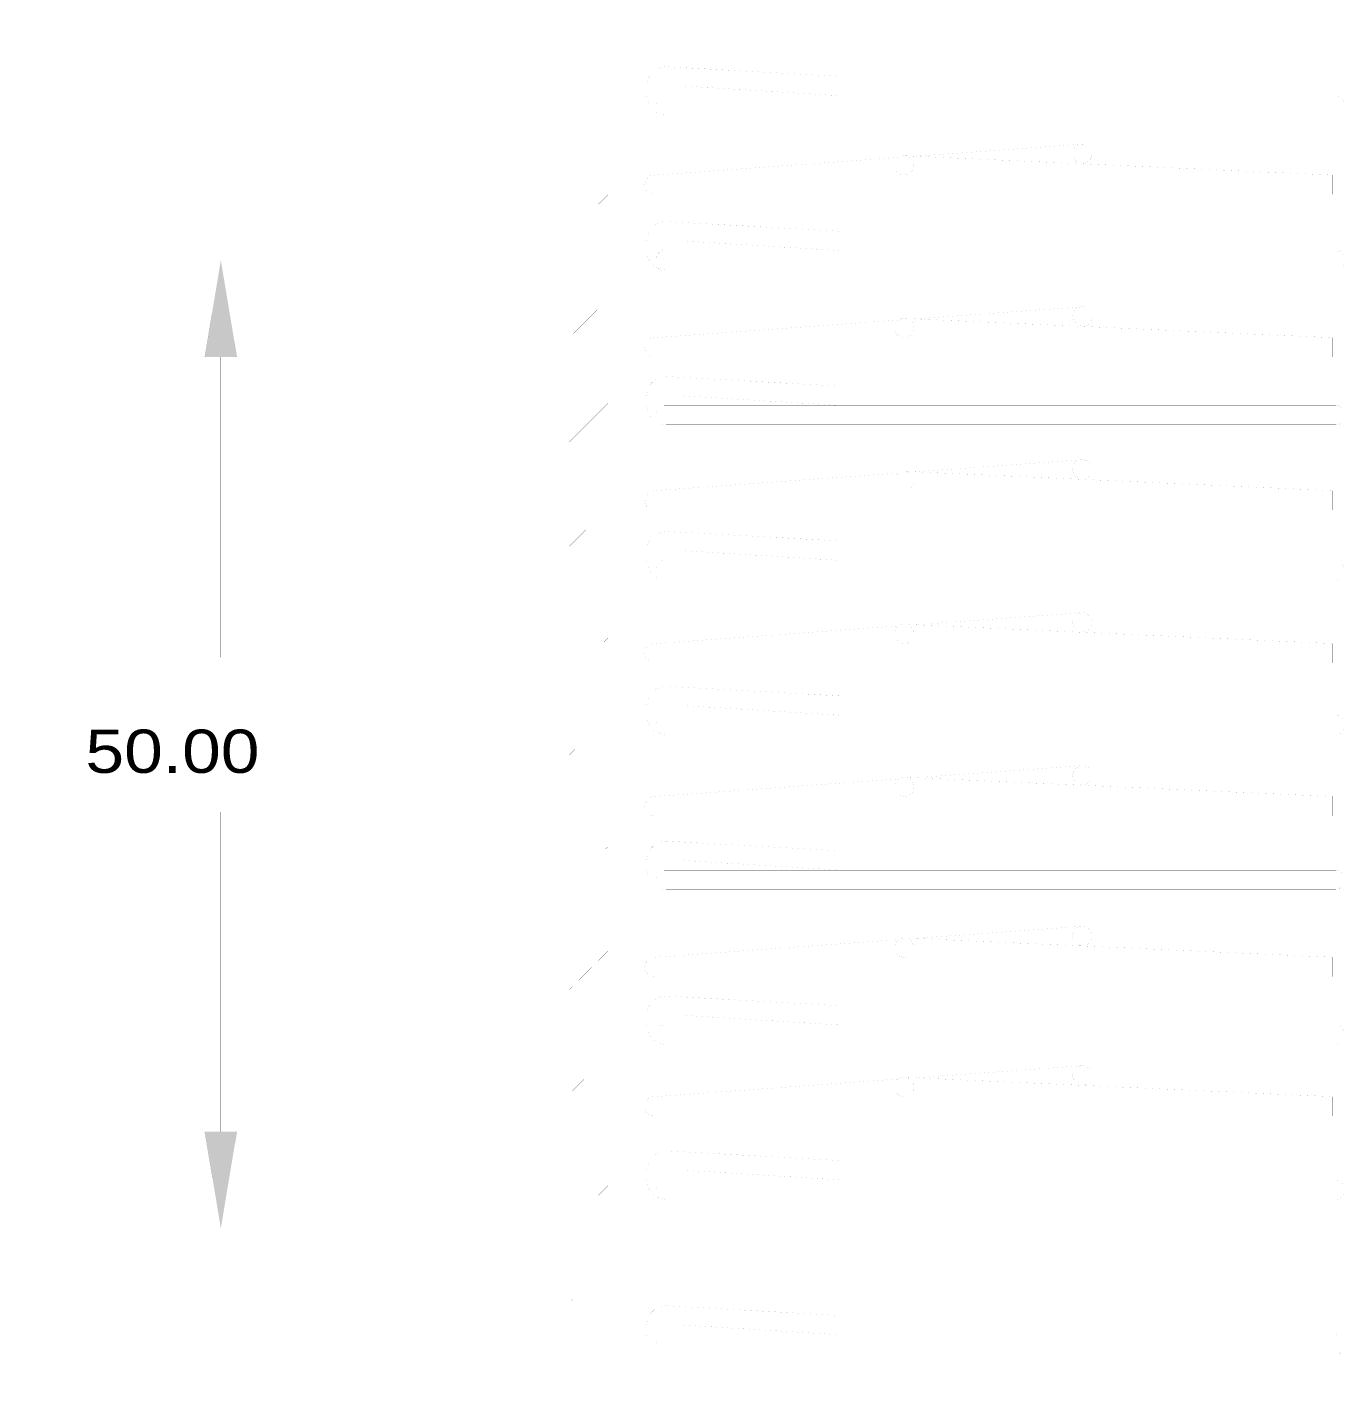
# Model space of a CAD drawing. Header units: millimetres. Extents: x -2171 to 1563, y -1758 to -1505.
# Drawn here: x 1404.681 to 1407.124, y -1609.665 to -1607.14 of the extents above; entities that cross this region are included whole.
import ezdxf

# ---------------------------------------------------------------- set-up
doc = ezdxf.new("R2010")
doc.units = ezdxf.units.MM
doc.linetypes.add('DOT', pattern=[0.025, 0, -0.025])
doc.layers.add('Tablet', color=150, linetype='Continuous', true_color=0x0180ff)
doc.styles.add('S2Arl465_b_1151_161', font='arial.ttf', dxfattribs={"width": 1.15091, "height": 0.046548})

msp = doc.modelspace()

# ---------------------------------------------------------------- hatches: boundary and pattern name
at = {"layer": 'Tablet'}
for points in [[(1405.0399, -1607.5722), (1405.0698, -1607.7519), (1405.0099, -1607.7519)], [(1405.0399, -1609.3691), (1405.0698, -1609.1894), (1405.0099, -1609.1894)]]:
    msp.add_hatch(color=96, dxfattribs=at).paths.add_polyline_path(points)

# ---------------------------------------------------------------- linework, layer by layer
at = {"layer": 'Tablet', "color": 96, "true_color": 0x018001, "const_width": 0.0000431}
for points in [[(1405.9563, -1601.7503), (1405.9563, -1616.4847), (1405.8844, -1616.4847), (1405.8844, -1601.7503)], [(1407.0704, -1601.7503), (1407.0704, -1616.4847), (1406.9985, -1616.4847), (1406.9985, -1601.7503)], [(1406.5043, -1602.8284), (1406.5043, -1616.4847), (1406.4504, -1616.4847), (1406.4504, -1602.8284)], [(1407.1027, -1607.4141), (1405.8449, -1607.4141), (1405.8414, -1607.4144), (1405.838, -1607.4154), (1405.8349, -1607.4171), (1405.8322, -1607.4193), (1405.83, -1607.422), (1405.8283, -1607.4251), (1405.8273, -1607.4285), (1405.8269, -1607.432), (1405.8273, -1607.4355), (1405.8283, -1607.4389), (1405.83, -1607.442), (1405.8322, -1607.4447), (1405.8349, -1607.447), (1405.838, -1607.4486), (1405.8414, -1607.4496), (1405.8449, -1607.45), (1407.1027, -1607.45)], [(1405.0399, -1607.5722), (1405.0698, -1607.7519), (1405.0099, -1607.7519)], [(1407.1027, -1607.7159), (1405.8449, -1607.7159), (1405.8414, -1607.7163), (1405.838, -1607.7173), (1405.8349, -1607.719), (1405.8322, -1607.7212), (1405.83, -1607.7239), (1405.8283, -1607.727), (1405.8273, -1607.7304), (1405.8269, -1607.7339), (1405.8273, -1607.7374), (1405.8283, -1607.7408), (1405.83, -1607.7439), (1405.8322, -1607.7466), (1405.8349, -1607.7488), (1405.838, -1607.7505), (1405.8414, -1607.7515), (1405.8449, -1607.7519), (1407.1027, -1607.7519)], [(1407.1027, -1607.9998), (1405.8449, -1607.9998), (1405.8414, -1608.0002), (1405.838, -1608.0012), (1405.8349, -1608.0029), (1405.8322, -1608.0051), (1405.83, -1608.0078), (1405.8283, -1608.0109), (1405.8273, -1608.0143), (1405.8269, -1608.0178), (1405.8273, -1608.0213), (1405.8283, -1608.0247), (1405.83, -1608.0278), (1405.8322, -1608.0305), (1405.8349, -1608.0327), (1405.838, -1608.0344), (1405.8414, -1608.0354), (1405.8449, -1608.0358), (1407.1027, -1608.0358)], [(1407.1027, -1608.2837), (1405.8449, -1608.2837), (1405.8414, -1608.2841), (1405.838, -1608.2851), (1405.8349, -1608.2868), (1405.8322, -1608.289), (1405.83, -1608.2917), (1405.8283, -1608.2948), (1405.8273, -1608.2982), (1405.8269, -1608.3017), (1405.8273, -1608.3052), (1405.8283, -1608.3086), (1405.83, -1608.3117), (1405.8322, -1608.3144), (1405.8349, -1608.3166), (1405.838, -1608.3183), (1405.8414, -1608.3193), (1405.8449, -1608.3197), (1407.1027, -1608.3197)], [(1407.1027, -1608.5676), (1405.8449, -1608.5676), (1405.8414, -1608.568), (1405.838, -1608.569), (1405.8349, -1608.5707), (1405.8322, -1608.5729), (1405.83, -1608.5756), (1405.8283, -1608.5787), (1405.8273, -1608.5821), (1405.8269, -1608.5856), (1405.8273, -1608.5891), (1405.8283, -1608.5925), (1405.83, -1608.5956), (1405.8322, -1608.5983), (1405.8349, -1608.6006), (1405.838, -1608.6022), (1405.8414, -1608.6032), (1405.8449, -1608.6036), (1407.1027, -1608.6036)], [(1407.1027, -1608.8659), (1405.8449, -1608.8659), (1405.8414, -1608.8663), (1405.838, -1608.8673), (1405.8349, -1608.869), (1405.8322, -1608.8712), (1405.83, -1608.8739), (1405.8283, -1608.877), (1405.8273, -1608.8804), (1405.8269, -1608.8839), (1405.8273, -1608.8874), (1405.8283, -1608.8908), (1405.83, -1608.8939), (1405.8322, -1608.8966), (1405.8349, -1608.8988), (1405.838, -1608.9005), (1405.8414, -1608.9015), (1405.8449, -1608.9019), (1407.1027, -1608.9019)], [(1407.1027, -1609.1247), (1405.8449, -1609.1247), (1405.8414, -1609.125), (1405.838, -1609.126), (1405.8349, -1609.1277), (1405.8322, -1609.1299), (1405.83, -1609.1327), (1405.8283, -1609.1358), (1405.8273, -1609.1391), (1405.8269, -1609.1426), (1405.8273, -1609.1462), (1405.8283, -1609.1495), (1405.83, -1609.1526), (1405.8322, -1609.1554), (1405.8349, -1609.1576), (1405.838, -1609.1592), (1405.8414, -1609.1603), (1405.8449, -1609.1606), (1407.1027, -1609.1606)], [(1405.0399, -1609.3691), (1405.0698, -1609.1894), (1405.0099, -1609.1894)]]:
    msp.add_lwpolyline(points, close=True, dxfattribs=at)
at = {"layer": 'Tablet', "color": 150, "true_color": 0x0180ff, "const_width": 0.0000431}
msp.add_lwpolyline([(1405.7586, -1616.4847), (1405.7586, -1606.3144), (1404.6805, -1606.3144), (1404.6805, -1606.3862), (1405.6868, -1606.3862), (1405.6868, -1616.4847)], close=True, dxfattribs=at)
at = {"layer": 'Tablet', "color": 96, "true_color": 0x018001, "const_width": 0.0000431}
for points in [[(1405.7284, -1607.1417), (1405.7042, -1607.1659)], [(1405.7586, -1607.1598), (1405.6868, -1607.2317)], [(1405.6921, -1607.178), (1405.6868, -1607.1833)], [(1405.7586, -1607.2082), (1405.7526, -1607.2143)], [(1405.7405, -1607.2264), (1405.7163, -1607.2506)], [(1405.8485, -1607.2847), (1405.8485, -1607.2811), (1405.8487, -1607.2786), (1405.8494, -1607.2762), (1405.8504, -1607.2739), (1405.8519, -1607.2718), (1405.8536, -1607.2701), (1405.8557, -1607.2686), (1405.8579, -1607.2676), (1405.8604, -1607.2669), (1405.8629, -1607.2667), (1407.1099, -1607.2667), (1407.1124, -1607.2669), (1407.1148, -1607.2676), (1407.1171, -1607.2686), (1407.1191, -1607.2701), (1407.1209, -1607.2718), (1407.1223, -1607.2739), (1407.1234, -1607.2762), (1407.1241, -1607.2786), (1407.1243, -1607.2811), (1407.1243, -1607.2883), (1407.1241, -1607.2908), (1407.1234, -1607.2932), (1407.1223, -1607.2955), (1407.1209, -1607.2975), (1407.1191, -1607.2993), (1407.1171, -1607.3007), (1407.1148, -1607.3018), (1407.1124, -1607.3024), (1407.1099, -1607.3026), (1405.8665, -1607.3026), (1405.8602, -1607.3021), (1405.8542, -1607.3005), (1405.8485, -1607.2978), (1405.8434, -1607.2942), (1405.8389, -1607.2898), (1405.8353, -1607.2847), (1405.8327, -1607.279), (1405.8311, -1607.273), (1405.8305, -1607.2667), (1405.8305, -1607.2487), (1405.8311, -1607.2425), (1405.8327, -1607.2365), (1405.8353, -1607.2308), (1405.8389, -1607.2256), (1405.8434, -1607.2212), (1405.8485, -1607.2176), (1405.8542, -1607.215), (1405.8602, -1607.2133), (1405.8665, -1607.2128), (1406.1899, -1607.2308), (1406.1899, -1607.2667), (1405.8988, -1607.2487)], [(1405.7586, -1607.2567), (1405.6868, -1607.3285)], [(1405.7042, -1607.2627), (1405.6868, -1607.2801)], [(1405.7526, -1607.3111), (1405.7284, -1607.3353)], [(1405.7586, -1607.3535), (1405.6868, -1607.4253)], [(1405.7163, -1607.3474), (1405.6921, -1607.3716)], [(1406.6391, -1607.3566), (1406.3287, -1607.379)], [(1406.6571, -1607.3745), (1406.6567, -1607.378), (1406.6557, -1607.3814), (1406.6541, -1607.3845), (1406.6518, -1607.3872), (1406.6491, -1607.3895), (1406.646, -1607.3911), (1406.6426, -1607.3921), (1406.6391, -1607.3925), (1406.6356, -1607.3921), (1406.6322, -1607.3911), (1406.6291, -1607.3895), (1406.6264, -1607.3872), (1406.6242, -1607.3845), (1406.6225, -1607.3814), (1406.6215, -1607.378), (1406.6211, -1607.3745), (1406.6215, -1607.371), (1406.6225, -1607.3676), (1406.6242, -1607.3645), (1406.6264, -1607.3618), (1406.6291, -1607.3596), (1406.6322, -1607.3579), (1406.6356, -1607.3569), (1406.6391, -1607.3566), (1406.6426, -1607.3569), (1406.646, -1607.3579), (1406.6491, -1607.3596), (1406.6518, -1607.3618), (1406.6541, -1607.3645), (1406.6557, -1607.3676), (1406.6567, -1607.371), (1406.6571, -1607.3745)], [(1406.2984, -1607.3812), (1405.8449, -1607.4141)], [(1406.3265, -1607.3961), (1406.3261, -1607.3996), (1406.3251, -1607.403), (1406.3234, -1607.4061), (1406.3212, -1607.4088), (1406.3185, -1607.411), (1406.3154, -1607.4127), (1406.312, -1607.4137), (1406.3085, -1607.4141), (1406.305, -1607.4137), (1406.3016, -1607.4127), (1406.2985, -1607.411), (1406.2958, -1607.4088), (1406.2935, -1607.4061), (1406.2919, -1607.403), (1406.2909, -1607.3996), (1406.2905, -1607.3961), (1406.2909, -1607.3926), (1406.2919, -1607.3892), (1406.2935, -1607.3861), (1406.2958, -1607.3834), (1406.2985, -1607.3811), (1406.3016, -1607.3795), (1406.305, -1607.3785), (1406.3085, -1607.3781), (1406.312, -1607.3785), (1406.3154, -1607.3795), (1406.3185, -1607.3811), (1406.3212, -1607.3834), (1406.3234, -1607.3861), (1406.3251, -1607.3892), (1406.3261, -1607.3926), (1406.3265, -1607.3961)], [(1406.3085, -1607.3781), (1407.1063, -1607.4141)], [(1405.7586, -1607.4019), (1405.7405, -1607.4201)], [(1405.7284, -1607.4322), (1405.7042, -1607.4564)], [(1405.7586, -1607.4503), (1405.6868, -1607.5222)], [(1405.6921, -1607.4685), (1405.6868, -1607.4738)], [(1405.7586, -1607.4987), (1405.7526, -1607.5048)], [(1405.8485, -1607.5722), (1405.8485, -1607.5686), (1405.8487, -1607.5661), (1405.8494, -1607.5637), (1405.8504, -1607.5614), (1405.8519, -1607.5593), (1405.8536, -1607.5576), (1405.8557, -1607.5561), (1405.8579, -1607.5551), (1405.8604, -1607.5544), (1405.8629, -1607.5542), (1407.1099, -1607.5542), (1407.1124, -1607.5544), (1407.1148, -1607.5551), (1407.1171, -1607.5561), (1407.1191, -1607.5576), (1407.1209, -1607.5593), (1407.1223, -1607.5614), (1407.1234, -1607.5637), (1407.1241, -1607.5661), (1407.1243, -1607.5686), (1407.1243, -1607.5758), (1407.1241, -1607.5783), (1407.1234, -1607.5807), (1407.1223, -1607.583), (1407.1209, -1607.585), (1407.1191, -1607.5868), (1407.1171, -1607.5882), (1407.1148, -1607.5893), (1407.1124, -1607.5899), (1407.1099, -1607.5901), (1405.8665, -1607.5901), (1405.8602, -1607.5896), (1405.8542, -1607.588), (1405.8485, -1607.5853), (1405.8434, -1607.5817), (1405.8389, -1607.5773), (1405.8353, -1607.5722), (1405.8327, -1607.5665), (1405.8311, -1607.5605), (1405.8305, -1607.5542), (1405.8305, -1607.5362), (1405.8311, -1607.53), (1405.8327, -1607.5239), (1405.8353, -1607.5183), (1405.8389, -1607.5131), (1405.8434, -1607.5087), (1405.8485, -1607.5051), (1405.8542, -1607.5025), (1405.8602, -1607.5008), (1405.8665, -1607.5003), (1406.1899, -1607.5183), (1406.1899, -1607.5542), (1405.8988, -1607.5362)], [(1405.7405, -1607.5169), (1405.7163, -1607.5411)], [(1405.7586, -1607.5471), (1405.6868, -1607.619)], [(1405.7042, -1607.5532), (1405.6868, -1607.5706)], [(1404.6805, -1607.5722), (1405.6868, -1607.5722)], [(1405.7526, -1607.6016), (1405.7284, -1607.6258)], [(1405.7163, -1607.6379), (1405.6921, -1607.6621)], [(1405.7586, -1607.6439), (1405.6868, -1607.7158)], [(1406.6391, -1607.6584), (1406.3287, -1607.6809)], [(1406.6571, -1607.6764), (1406.6567, -1607.6799), (1406.6557, -1607.6833), (1406.6541, -1607.6864), (1406.6518, -1607.6891), (1406.6491, -1607.6913), (1406.646, -1607.693), (1406.6426, -1607.694), (1406.6391, -1607.6944), (1406.6356, -1607.694), (1406.6322, -1607.693), (1406.6291, -1607.6913), (1406.6264, -1607.6891), (1406.6242, -1607.6864), (1406.6225, -1607.6833), (1406.6215, -1607.6799), (1406.6211, -1607.6764), (1406.6215, -1607.6729), (1406.6225, -1607.6695), (1406.6242, -1607.6664), (1406.6264, -1607.6637), (1406.6291, -1607.6615), (1406.6322, -1607.6598), (1406.6356, -1607.6588), (1406.6391, -1607.6584), (1406.6426, -1607.6588), (1406.646, -1607.6598), (1406.6491, -1607.6615), (1406.6518, -1607.6637), (1406.6541, -1607.6664), (1406.6557, -1607.6695), (1406.6567, -1607.6729), (1406.6571, -1607.6764)], [(1406.2984, -1607.6831), (1405.8449, -1607.7159)], [(1406.3265, -1607.698), (1406.3261, -1607.7015), (1406.3251, -1607.7048), (1406.3234, -1607.7079), (1406.3212, -1607.7107), (1406.3185, -1607.7129), (1406.3154, -1607.7146), (1406.312, -1607.7156), (1406.3085, -1607.7159), (1406.305, -1607.7156), (1406.3016, -1607.7146), (1406.2985, -1607.7129), (1406.2958, -1607.7107), (1406.2935, -1607.7079), (1406.2919, -1607.7048), (1406.2909, -1607.7015), (1406.2905, -1607.698), (1406.2909, -1607.6945), (1406.2919, -1607.6911), (1406.2935, -1607.688), (1406.2958, -1607.6853), (1406.2985, -1607.683), (1406.3016, -1607.6814), (1406.305, -1607.6803), (1406.3085, -1607.68), (1406.312, -1607.6803), (1406.3154, -1607.6814), (1406.3185, -1607.683), (1406.3212, -1607.6853), (1406.3234, -1607.688), (1406.3251, -1607.6911), (1406.3261, -1607.6945), (1406.3265, -1607.698)], [(1406.3085, -1607.68), (1407.1063, -1607.7159)], [(1405.7586, -1607.6923), (1405.7405, -1607.7105)], [(1405.7284, -1607.7226), (1405.7042, -1607.7468)], [(1405.0399, -1608.3089), (1405.0399, -1607.7519)], [(1405.7586, -1607.7407), (1405.6868, -1607.8126)], [(1405.6921, -1607.7589), (1405.6868, -1607.7642)], [(1405.7586, -1607.7892), (1405.7526, -1607.7952)], [(1405.8485, -1607.8597), (1405.8485, -1607.8561), (1405.8487, -1607.8536), (1405.8494, -1607.8512), (1405.8504, -1607.8489), (1405.8519, -1607.8468), (1405.8536, -1607.8451), (1405.8557, -1607.8436), (1405.8579, -1607.8426), (1405.8604, -1607.8419), (1405.8629, -1607.8417), (1407.1099, -1607.8417), (1407.1124, -1607.8419), (1407.1148, -1607.8426), (1407.1171, -1607.8436), (1407.1191, -1607.8451), (1407.1209, -1607.8468), (1407.1223, -1607.8489), (1407.1234, -1607.8512), (1407.1241, -1607.8536), (1407.1243, -1607.8561), (1407.1243, -1607.8633), (1407.1241, -1607.8658), (1407.1234, -1607.8682), (1407.1223, -1607.8705), (1407.1209, -1607.8725), (1407.1191, -1607.8743), (1407.1171, -1607.8757), (1407.1148, -1607.8768), (1407.1124, -1607.8774), (1407.1099, -1607.8776), (1405.8665, -1607.8776), (1405.8602, -1607.8771), (1405.8542, -1607.8755), (1405.8485, -1607.8728), (1405.8434, -1607.8692), (1405.8389, -1607.8648), (1405.8353, -1607.8597), (1405.8327, -1607.854), (1405.8311, -1607.848), (1405.8305, -1607.8417), (1405.8305, -1607.8237), (1405.8311, -1607.8175), (1405.8327, -1607.8114), (1405.8353, -1607.8058), (1405.8389, -1607.8006), (1405.8434, -1607.7962), (1405.8485, -1607.7926), (1405.8542, -1607.79), (1405.8602, -1607.7883), (1405.8665, -1607.7878), (1406.1899, -1607.8058), (1406.1899, -1607.8417), (1405.8988, -1607.8237)], [(1405.7405, -1607.8073), (1405.7163, -1607.8315)], [(1405.7586, -1607.8376), (1405.6868, -1607.9094)], [(1405.7042, -1607.8436), (1405.6868, -1607.861)], [(1405.7526, -1607.892), (1405.7284, -1607.9163)], [(1405.7586, -1607.9344), (1405.6868, -1608.0063)], [(1405.7163, -1607.9284), (1405.6921, -1607.9526)], [(1406.6391, -1607.9423), (1406.3287, -1607.9648)], [(1406.6571, -1607.9603), (1406.6567, -1607.9638), (1406.6557, -1607.9672), (1406.6541, -1607.9703), (1406.6518, -1607.973), (1406.6491, -1607.9752), (1406.646, -1607.9769), (1406.6426, -1607.9779), (1406.6391, -1607.9783), (1406.6356, -1607.9779), (1406.6322, -1607.9769), (1406.6291, -1607.9752), (1406.6264, -1607.973), (1406.6242, -1607.9703), (1406.6225, -1607.9672), (1406.6215, -1607.9638), (1406.6211, -1607.9603), (1406.6215, -1607.9568), (1406.6225, -1607.9534), (1406.6242, -1607.9503), (1406.6264, -1607.9476), (1406.6291, -1607.9454), (1406.6322, -1607.9437), (1406.6356, -1607.9427), (1406.6391, -1607.9423), (1406.6426, -1607.9427), (1406.646, -1607.9437), (1406.6491, -1607.9454), (1406.6518, -1607.9476), (1406.6541, -1607.9503), (1406.6557, -1607.9534), (1406.6567, -1607.9568), (1406.6571, -1607.9603)], [(1406.2984, -1607.967), (1405.8449, -1607.9998)], [(1406.3265, -1607.9819), (1406.3261, -1607.9854), (1406.3251, -1607.9887), (1406.3234, -1607.9918), (1406.3212, -1607.9946), (1406.3185, -1607.9968), (1406.3154, -1607.9985), (1406.312, -1607.9995), (1406.3085, -1607.9998), (1406.305, -1607.9995), (1406.3016, -1607.9985), (1406.2985, -1607.9968), (1406.2958, -1607.9946), (1406.2935, -1607.9918), (1406.2919, -1607.9887), (1406.2909, -1607.9854), (1406.2905, -1607.9819), (1406.2909, -1607.9784), (1406.2919, -1607.975), (1406.2935, -1607.9719), (1406.2958, -1607.9692), (1406.2985, -1607.9669), (1406.3016, -1607.9653), (1406.305, -1607.9642), (1406.3085, -1607.9639), (1406.312, -1607.9642), (1406.3154, -1607.9653), (1406.3185, -1607.9669), (1406.3212, -1607.9692), (1406.3234, -1607.9719), (1406.3251, -1607.975), (1406.3261, -1607.9784), (1406.3265, -1607.9819)], [(1406.3085, -1607.9639), (1407.1063, -1607.9998)], [(1405.7586, -1607.9828), (1405.7405, -1608.001)], [(1405.7284, -1608.0131), (1405.7042, -1608.0373)], [(1405.7586, -1608.0312), (1405.6868, -1608.1031)], [(1405.6921, -1608.0494), (1405.6868, -1608.0547)], [(1405.7586, -1608.0796), (1405.7526, -1608.0857)], [(1405.8485, -1608.1472), (1405.8485, -1608.1436), (1405.8487, -1608.1411), (1405.8494, -1608.1387), (1405.8504, -1608.1364), (1405.8519, -1608.1343), (1405.8536, -1608.1326), (1405.8557, -1608.1311), (1405.8579, -1608.1301), (1405.8604, -1608.1294), (1405.8629, -1608.1292), (1407.1099, -1608.1292), (1407.1124, -1608.1294), (1407.1148, -1608.1301), (1407.1171, -1608.1311), (1407.1191, -1608.1326), (1407.1209, -1608.1343), (1407.1223, -1608.1364), (1407.1234, -1608.1387), (1407.1241, -1608.1411), (1407.1243, -1608.1436), (1407.1243, -1608.1508), (1407.1241, -1608.1533), (1407.1234, -1608.1557), (1407.1223, -1608.158), (1407.1209, -1608.16), (1407.1191, -1608.1618), (1407.1171, -1608.1632), (1407.1148, -1608.1643), (1407.1124, -1608.1649), (1407.1099, -1608.1651), (1405.8665, -1608.1651), (1405.8602, -1608.1646), (1405.8542, -1608.163), (1405.8485, -1608.1603), (1405.8434, -1608.1567), (1405.8389, -1608.1523), (1405.8353, -1608.1472), (1405.8327, -1608.1415), (1405.8311, -1608.1354), (1405.8305, -1608.1292), (1405.8305, -1608.1112), (1405.8311, -1608.105), (1405.8327, -1608.0989), (1405.8353, -1608.0933), (1405.8389, -1608.0881), (1405.8434, -1608.0837), (1405.8485, -1608.0801), (1405.8542, -1608.0775), (1405.8602, -1608.0758), (1405.8665, -1608.0753), (1406.1899, -1608.0933), (1406.1899, -1608.1292), (1405.8988, -1608.1112)], [(1405.7405, -1608.0978), (1405.7163, -1608.122)], [(1405.7586, -1608.128), (1405.6868, -1608.1999)], [(1405.7042, -1608.1341), (1405.6868, -1608.1515)], [(1405.7526, -1608.1825), (1405.7284, -1608.2067)], [(1405.7163, -1608.2188), (1405.6921, -1608.243)], [(1405.7586, -1608.2248), (1405.6868, -1608.2967)], [(1406.6391, -1608.2262), (1406.3287, -1608.2487)], [(1406.6571, -1608.2442), (1406.6567, -1608.2477), (1406.6557, -1608.2511), (1406.6541, -1608.2542), (1406.6518, -1608.2569), (1406.6491, -1608.2591), (1406.646, -1608.2608), (1406.6426, -1608.2618), (1406.6391, -1608.2622), (1406.6356, -1608.2618), (1406.6322, -1608.2608), (1406.6291, -1608.2591), (1406.6264, -1608.2569), (1406.6242, -1608.2542), (1406.6225, -1608.2511), (1406.6215, -1608.2477), (1406.6211, -1608.2442), (1406.6215, -1608.2407), (1406.6225, -1608.2373), (1406.6242, -1608.2342), (1406.6264, -1608.2315), (1406.6291, -1608.2293), (1406.6322, -1608.2276), (1406.6356, -1608.2266), (1406.6391, -1608.2262), (1406.6426, -1608.2266), (1406.646, -1608.2276), (1406.6491, -1608.2293), (1406.6518, -1608.2315), (1406.6541, -1608.2342), (1406.6557, -1608.2373), (1406.6567, -1608.2407), (1406.6571, -1608.2442)], [(1406.2984, -1608.2509), (1405.8449, -1608.2837)], [(1406.3265, -1608.2658), (1406.3261, -1608.2693), (1406.3251, -1608.2726), (1406.3234, -1608.2758), (1406.3212, -1608.2785), (1406.3185, -1608.2807), (1406.3154, -1608.2824), (1406.312, -1608.2834), (1406.3085, -1608.2837), (1406.305, -1608.2834), (1406.3016, -1608.2824), (1406.2985, -1608.2807), (1406.2958, -1608.2785), (1406.2935, -1608.2758), (1406.2919, -1608.2726), (1406.2909, -1608.2693), (1406.2905, -1608.2658), (1406.2909, -1608.2623), (1406.2919, -1608.2589), (1406.2935, -1608.2558), (1406.2958, -1608.2531), (1406.2985, -1608.2508), (1406.3016, -1608.2492), (1406.305, -1608.2481), (1406.3085, -1608.2478), (1406.312, -1608.2481), (1406.3154, -1608.2492), (1406.3185, -1608.2508), (1406.3212, -1608.2531), (1406.3234, -1608.2558), (1406.3251, -1608.2589), (1406.3261, -1608.2623), (1406.3265, -1608.2658)], [(1406.3085, -1608.2478), (1407.1063, -1608.2837)], [(1405.7586, -1608.2732), (1405.7405, -1608.2914)], [(1405.7284, -1608.3035), (1405.7042, -1608.3277)], [(1405.7586, -1608.3217), (1405.6868, -1608.3935)], [(1405.6921, -1608.3398), (1405.6868, -1608.3451)], [(1405.7586, -1608.3701), (1405.7526, -1608.3761)], [(1405.8485, -1608.4347), (1405.8485, -1608.4311), (1405.8487, -1608.4286), (1405.8494, -1608.4262), (1405.8504, -1608.4239), (1405.8519, -1608.4218), (1405.8536, -1608.4201), (1405.8557, -1608.4186), (1405.8579, -1608.4176), (1405.8604, -1608.4169), (1405.8629, -1608.4167), (1407.1099, -1608.4167), (1407.1124, -1608.4169), (1407.1148, -1608.4176), (1407.1171, -1608.4186), (1407.1191, -1608.4201), (1407.1209, -1608.4218), (1407.1223, -1608.4239), (1407.1234, -1608.4262), (1407.1241, -1608.4286), (1407.1243, -1608.4311), (1407.1243, -1608.4383), (1407.1241, -1608.4408), (1407.1234, -1608.4432), (1407.1223, -1608.4455), (1407.1209, -1608.4475), (1407.1191, -1608.4493), (1407.1171, -1608.4507), (1407.1148, -1608.4518), (1407.1124, -1608.4524), (1407.1099, -1608.4526), (1405.8665, -1608.4526), (1405.8602, -1608.4521), (1405.8542, -1608.4505), (1405.8485, -1608.4478), (1405.8434, -1608.4442), (1405.8389, -1608.4398), (1405.8353, -1608.4347), (1405.8327, -1608.429), (1405.8311, -1608.4229), (1405.8305, -1608.4167), (1405.8305, -1608.3987), (1405.8311, -1608.3925), (1405.8327, -1608.3864), (1405.8353, -1608.3808), (1405.8389, -1608.3756), (1405.8434, -1608.3712), (1405.8485, -1608.3676), (1405.8542, -1608.365), (1405.8602, -1608.3633), (1405.8665, -1608.3628), (1406.1899, -1608.3808), (1406.1899, -1608.4167), (1405.8988, -1608.3987)], [(1405.7405, -1608.3882), (1405.7163, -1608.4124)], [(1405.7586, -1608.4185), (1405.6868, -1608.4904)], [(1405.7042, -1608.4245), (1405.6868, -1608.4419)], [(1405.7526, -1608.473), (1405.7284, -1608.4972)], [(1405.7586, -1608.5153), (1405.6868, -1608.5872)], [(1405.7163, -1608.5093), (1405.6921, -1608.5335)], [(1406.6391, -1608.5101), (1406.3287, -1608.5326)], [(1406.6571, -1608.5281), (1406.6567, -1608.5316), (1406.6557, -1608.535), (1406.6541, -1608.5381), (1406.6518, -1608.5408), (1406.6491, -1608.5431), (1406.646, -1608.5447), (1406.6426, -1608.5457), (1406.6391, -1608.5461), (1406.6356, -1608.5457), (1406.6322, -1608.5447), (1406.6291, -1608.5431), (1406.6264, -1608.5408), (1406.6242, -1608.5381), (1406.6225, -1608.535), (1406.6215, -1608.5316), (1406.6211, -1608.5281), (1406.6215, -1608.5246), (1406.6225, -1608.5212), (1406.6242, -1608.5181), (1406.6264, -1608.5154), (1406.6291, -1608.5132), (1406.6322, -1608.5115), (1406.6356, -1608.5105), (1406.6391, -1608.5101), (1406.6426, -1608.5105), (1406.646, -1608.5115), (1406.6491, -1608.5132), (1406.6518, -1608.5154), (1406.6541, -1608.5181), (1406.6557, -1608.5212), (1406.6567, -1608.5246), (1406.6571, -1608.5281)], [(1406.2984, -1608.5348), (1405.8449, -1608.5676)], [(1406.3265, -1608.5497), (1406.3261, -1608.5532), (1406.3251, -1608.5566), (1406.3234, -1608.5597), (1406.3212, -1608.5624), (1406.3185, -1608.5646), (1406.3154, -1608.5663), (1406.312, -1608.5673), (1406.3085, -1608.5676), (1406.305, -1608.5673), (1406.3016, -1608.5663), (1406.2985, -1608.5646), (1406.2958, -1608.5624), (1406.2935, -1608.5597), (1406.2919, -1608.5566), (1406.2909, -1608.5532), (1406.2905, -1608.5497), (1406.2909, -1608.5462), (1406.2919, -1608.5428), (1406.2935, -1608.5397), (1406.2958, -1608.537), (1406.2985, -1608.5347), (1406.3016, -1608.5331), (1406.305, -1608.5321), (1406.3085, -1608.5317), (1406.312, -1608.5321), (1406.3154, -1608.5331), (1406.3185, -1608.5347), (1406.3212, -1608.537), (1406.3234, -1608.5397), (1406.3251, -1608.5428), (1406.3261, -1608.5462), (1406.3265, -1608.5497)], [(1406.3085, -1608.5317), (1407.1063, -1608.5676)], [(1405.7586, -1608.5637), (1405.7405, -1608.5819)], [(1405.0399, -1608.5964), (1405.0399, -1609.1894)], [(1405.7284, -1608.594), (1405.7042, -1608.6182)], [(1405.7586, -1608.6121), (1405.6868, -1608.684)], [(1405.6921, -1608.6303), (1405.6868, -1608.6356)], [(1405.7586, -1608.6605), (1405.7526, -1608.6666)], [(1405.8485, -1608.7222), (1405.8485, -1608.7186), (1405.8487, -1608.7161), (1405.8494, -1608.7137), (1405.8504, -1608.7114), (1405.8519, -1608.7093), (1405.8536, -1608.7076), (1405.8557, -1608.7061), (1405.8579, -1608.7051), (1405.8604, -1608.7044), (1405.8629, -1608.7042), (1407.1099, -1608.7042), (1407.1124, -1608.7044), (1407.1148, -1608.7051), (1407.1171, -1608.7061), (1407.1191, -1608.7076), (1407.1209, -1608.7093), (1407.1223, -1608.7114), (1407.1234, -1608.7137), (1407.1241, -1608.7161), (1407.1243, -1608.7186), (1407.1243, -1608.7258), (1407.1241, -1608.7283), (1407.1234, -1608.7307), (1407.1223, -1608.733), (1407.1209, -1608.735), (1407.1191, -1608.7368), (1407.1171, -1608.7382), (1407.1148, -1608.7393), (1407.1124, -1608.7399), (1407.1099, -1608.7401), (1405.8665, -1608.7401), (1405.8602, -1608.7396), (1405.8542, -1608.738), (1405.8485, -1608.7353), (1405.8434, -1608.7317), (1405.8389, -1608.7273), (1405.8353, -1608.7222), (1405.8327, -1608.7165), (1405.8311, -1608.7104), (1405.8305, -1608.7042), (1405.8305, -1608.6862), (1405.8311, -1608.68), (1405.8327, -1608.6739), (1405.8353, -1608.6683), (1405.8389, -1608.6631), (1405.8434, -1608.6587), (1405.8485, -1608.6551), (1405.8542, -1608.6525), (1405.8602, -1608.6508), (1405.8665, -1608.6503), (1406.1899, -1608.6683), (1406.1899, -1608.7042), (1405.8988, -1608.6862)], [(1405.7405, -1608.6787), (1405.7163, -1608.7029)], [(1405.7586, -1608.7089), (1405.6868, -1608.7808)], [(1405.7042, -1608.715), (1405.6868, -1608.7324)], [(1405.7526, -1608.7634), (1405.7284, -1608.7876)], [(1405.7163, -1608.7997), (1405.6921, -1608.8239)], [(1405.7586, -1608.8057), (1405.6868, -1608.8776)], [(1406.6391, -1608.8084), (1406.3287, -1608.8309)], [(1406.6571, -1608.8264), (1406.6567, -1608.8299), (1406.6557, -1608.8333), (1406.6541, -1608.8364), (1406.6518, -1608.8391), (1406.6491, -1608.8413), (1406.646, -1608.843), (1406.6426, -1608.844), (1406.6391, -1608.8444), (1406.6356, -1608.844), (1406.6322, -1608.843), (1406.6291, -1608.8413), (1406.6264, -1608.8391), (1406.6242, -1608.8364), (1406.6225, -1608.8333), (1406.6215, -1608.8299), (1406.6211, -1608.8264), (1406.6215, -1608.8229), (1406.6225, -1608.8195), (1406.6242, -1608.8164), (1406.6264, -1608.8137), (1406.6291, -1608.8115), (1406.6322, -1608.8098), (1406.6356, -1608.8088), (1406.6391, -1608.8084), (1406.6426, -1608.8088), (1406.646, -1608.8098), (1406.6491, -1608.8115), (1406.6518, -1608.8137), (1406.6541, -1608.8164), (1406.6557, -1608.8195), (1406.6567, -1608.8229), (1406.6571, -1608.8264)], [(1406.2984, -1608.8331), (1405.8449, -1608.8659)], [(1406.3265, -1608.848), (1406.3261, -1608.8515), (1406.3251, -1608.8548), (1406.3234, -1608.8579), (1406.3212, -1608.8607), (1406.3185, -1608.8629), (1406.3154, -1608.8646), (1406.312, -1608.8656), (1406.3085, -1608.8659), (1406.305, -1608.8656), (1406.3016, -1608.8646), (1406.2985, -1608.8629), (1406.2958, -1608.8607), (1406.2935, -1608.8579), (1406.2919, -1608.8548), (1406.2909, -1608.8515), (1406.2905, -1608.848), (1406.2909, -1608.8445), (1406.2919, -1608.8411), (1406.2935, -1608.838), (1406.2958, -1608.8353), (1406.2985, -1608.833), (1406.3016, -1608.8314), (1406.305, -1608.8303), (1406.3085, -1608.83), (1406.312, -1608.8303), (1406.3154, -1608.8314), (1406.3185, -1608.833), (1406.3212, -1608.8353), (1406.3234, -1608.838), (1406.3251, -1608.8411), (1406.3261, -1608.8445), (1406.3265, -1608.848)], [(1406.3085, -1608.83), (1407.1063, -1608.8659)], [(1405.7586, -1608.8542), (1405.7405, -1608.8723)], [(1405.7284, -1608.8844), (1405.7042, -1608.9086)], [(1405.7586, -1608.9026), (1405.6868, -1608.9744)], [(1405.6921, -1608.9207), (1405.6868, -1608.926)], [(1405.7586, -1608.951), (1405.7526, -1608.957)], [(1405.8485, -1609.0097), (1405.8485, -1609.0061), (1405.8487, -1609.0036), (1405.8494, -1609.0012), (1405.8504, -1608.9989), (1405.8519, -1608.9968), (1405.8536, -1608.9951), (1405.8557, -1608.9936), (1405.8579, -1608.9926), (1405.8604, -1608.9919), (1405.8629, -1608.9917), (1407.1099, -1608.9917), (1407.1124, -1608.9919), (1407.1148, -1608.9926), (1407.1171, -1608.9936), (1407.1191, -1608.9951), (1407.1209, -1608.9968), (1407.1223, -1608.9989), (1407.1234, -1609.0012), (1407.1241, -1609.0036), (1407.1243, -1609.0061), (1407.1243, -1609.0133), (1407.1241, -1609.0158), (1407.1234, -1609.0182), (1407.1223, -1609.0205), (1407.1209, -1609.0225), (1407.1191, -1609.0243), (1407.1171, -1609.0257), (1407.1148, -1609.0268), (1407.1124, -1609.0274), (1407.1099, -1609.0276), (1405.8665, -1609.0276), (1405.8602, -1609.0271), (1405.8542, -1609.0255), (1405.8485, -1609.0228), (1405.8434, -1609.0192), (1405.8389, -1609.0148), (1405.8353, -1609.0097), (1405.8327, -1609.004), (1405.8311, -1608.9979), (1405.8305, -1608.9917), (1405.8305, -1608.9737), (1405.8311, -1608.9675), (1405.8327, -1608.9614), (1405.8353, -1608.9558), (1405.8389, -1608.9506), (1405.8434, -1608.9462), (1405.8485, -1608.9426), (1405.8542, -1608.94), (1405.8602, -1608.9383), (1405.8665, -1608.9378), (1406.1899, -1608.9558), (1406.1899, -1608.9917), (1405.8988, -1608.9737)], [(1405.7405, -1608.9691), (1405.7163, -1608.9934)], [(1405.7586, -1608.9994), (1405.6868, -1609.0713)], [(1405.7042, -1609.0055), (1405.6868, -1609.0229)], [(1405.7526, -1609.0539), (1405.7284, -1609.0781)], [(1406.6391, -1609.0672), (1406.3287, -1609.0897)], [(1406.6571, -1609.0851), (1406.6567, -1609.0887), (1406.6557, -1609.092), (1406.6541, -1609.0951), (1406.6518, -1609.0979), (1406.6491, -1609.1001), (1406.646, -1609.1017), (1406.6426, -1609.1028), (1406.6391, -1609.1031), (1406.6356, -1609.1028), (1406.6322, -1609.1017), (1406.6291, -1609.1001), (1406.6264, -1609.0979), (1406.6242, -1609.0951), (1406.6225, -1609.092), (1406.6215, -1609.0887), (1406.6211, -1609.0851), (1406.6215, -1609.0816), (1406.6225, -1609.0783), (1406.6242, -1609.0752), (1406.6264, -1609.0724), (1406.6291, -1609.0702), (1406.6322, -1609.0685), (1406.6356, -1609.0675), (1406.6391, -1609.0672), (1406.6426, -1609.0675), (1406.646, -1609.0685), (1406.6491, -1609.0702), (1406.6518, -1609.0724), (1406.6541, -1609.0752), (1406.6557, -1609.0783), (1406.6567, -1609.0816), (1406.6571, -1609.0851)], [(1405.7586, -1609.0962), (1405.6868, -1609.1681)], [(1405.7163, -1609.0902), (1405.6921, -1609.1144)], [(1406.2984, -1609.0918), (1405.8449, -1609.1247)], [(1406.3265, -1609.1067), (1406.3261, -1609.1102), (1406.3251, -1609.1136), (1406.3234, -1609.1167), (1406.3212, -1609.1194), (1406.3185, -1609.1216), (1406.3154, -1609.1233), (1406.312, -1609.1243), (1406.3085, -1609.1247), (1406.305, -1609.1243), (1406.3016, -1609.1233), (1406.2985, -1609.1216), (1406.2958, -1609.1194), (1406.2935, -1609.1167), (1406.2919, -1609.1136), (1406.2909, -1609.1102), (1406.2905, -1609.1067), (1406.2909, -1609.1032), (1406.2919, -1609.0998), (1406.2935, -1609.0967), (1406.2958, -1609.094), (1406.2985, -1609.0918), (1406.3016, -1609.0901), (1406.305, -1609.0891), (1406.3085, -1609.0887), (1406.312, -1609.0891), (1406.3154, -1609.0901), (1406.3185, -1609.0918), (1406.3212, -1609.094), (1406.3234, -1609.0967), (1406.3251, -1609.0998), (1406.3261, -1609.1032), (1406.3265, -1609.1067)], [(1406.3085, -1609.0887), (1407.1063, -1609.1247)], [(1405.7586, -1609.1446), (1405.7405, -1609.1628)], [(1405.7284, -1609.1749), (1405.7042, -1609.1991)], [(1405.7586, -1609.193), (1405.6868, -1609.2649)], [(1405.6921, -1609.2112), (1405.6868, -1609.2165)], [(1405.8485, -1609.2972), (1405.8485, -1609.2936), (1405.8487, -1609.2911), (1405.8494, -1609.2887), (1405.8504, -1609.2864), (1405.8519, -1609.2843), (1405.8536, -1609.2826), (1405.8557, -1609.2811), (1405.8579, -1609.2801), (1405.8604, -1609.2794), (1405.8629, -1609.2792), (1407.1099, -1609.2792), (1407.1124, -1609.2794), (1407.1148, -1609.2801), (1407.1171, -1609.2811), (1407.1191, -1609.2826), (1407.1209, -1609.2843), (1407.1223, -1609.2864), (1407.1234, -1609.2887), (1407.1241, -1609.2911), (1407.1243, -1609.2936), (1407.1243, -1609.3008), (1407.1241, -1609.3033), (1407.1234, -1609.3057), (1407.1223, -1609.308), (1407.1209, -1609.31), (1407.1191, -1609.3118), (1407.1171, -1609.3132), (1407.1148, -1609.3143), (1407.1124, -1609.3149), (1407.1099, -1609.3151), (1405.8665, -1609.3151), (1405.8602, -1609.3146), (1405.8542, -1609.313), (1405.8485, -1609.3103), (1405.8434, -1609.3067), (1405.8389, -1609.3023), (1405.8353, -1609.2972), (1405.8327, -1609.2915), (1405.8311, -1609.2854), (1405.8305, -1609.2792), (1405.8305, -1609.2612), (1405.8311, -1609.255), (1405.8327, -1609.2489), (1405.8353, -1609.2433), (1405.8389, -1609.2381), (1405.8434, -1609.2337), (1405.8485, -1609.2301), (1405.8542, -1609.2275), (1405.8602, -1609.2258), (1405.8665, -1609.2253), (1406.1899, -1609.2433), (1406.1899, -1609.2792), (1405.8988, -1609.2612)], [(1405.7586, -1609.2414), (1405.7526, -1609.2475)], [(1405.7405, -1609.2596), (1405.7163, -1609.2838)], [(1405.7586, -1609.2898), (1405.6868, -1609.3617)], [(1405.7042, -1609.2959), (1405.6868, -1609.3133)], [(1405.7526, -1609.3443), (1405.7284, -1609.3685)], [(1405.3633, -1609.3691), (1404.7524, -1609.3691)], [(1405.7163, -1609.3806), (1405.6921, -1609.4048)], [(1405.7586, -1609.3867), (1405.6868, -1609.4585)], [(1405.7586, -1609.4351), (1405.7405, -1609.4532)], [(1405.7284, -1609.4653), (1405.7042, -1609.4895)], [(1405.7586, -1609.4835), (1405.6868, -1609.5554)], [(1405.6921, -1609.5017), (1405.6868, -1609.5069)], [(1405.7586, -1609.5319), (1405.7526, -1609.538)], [(1405.8485, -1609.5847), (1405.8485, -1609.5811), (1405.8487, -1609.5786), (1405.8494, -1609.5762), (1405.8504, -1609.5739), (1405.8519, -1609.5718), (1405.8536, -1609.5701), (1405.8557, -1609.5686), (1405.8579, -1609.5676), (1405.8604, -1609.5669), (1405.8629, -1609.5667), (1407.1099, -1609.5667), (1407.1124, -1609.5669), (1407.1148, -1609.5676), (1407.1171, -1609.5686), (1407.1191, -1609.5701), (1407.1209, -1609.5718), (1407.1223, -1609.5739), (1407.1234, -1609.5762), (1407.1241, -1609.5786), (1407.1243, -1609.5811), (1407.1243, -1609.5883), (1407.1241, -1609.5908), (1407.1234, -1609.5932), (1407.1223, -1609.5955), (1407.1209, -1609.5975), (1407.1191, -1609.5993), (1407.1171, -1609.6007), (1407.1148, -1609.6018), (1407.1124, -1609.6024), (1407.1099, -1609.6026), (1405.8665, -1609.6026), (1405.8602, -1609.6021), (1405.8542, -1609.6005), (1405.8485, -1609.5978), (1405.8434, -1609.5942), (1405.8389, -1609.5898), (1405.8353, -1609.5847), (1405.8327, -1609.579), (1405.8311, -1609.5729), (1405.8305, -1609.5667), (1405.8305, -1609.5487), (1405.8311, -1609.5425), (1405.8327, -1609.5364), (1405.8353, -1609.5308), (1405.8389, -1609.5256), (1405.8434, -1609.5212), (1405.8485, -1609.5176), (1405.8542, -1609.515), (1405.8602, -1609.5133), (1405.8665, -1609.5128), (1406.1899, -1609.5308), (1406.1899, -1609.5667), (1405.8988, -1609.5487)], [(1405.7405, -1609.5501), (1405.7163, -1609.5743)], [(1405.7586, -1609.5803), (1405.6868, -1609.6522)], [(1405.7042, -1609.5864), (1405.6868, -1609.6038)], [(1405.7526, -1609.6348), (1405.7284, -1609.659)]]:
    msp.add_lwpolyline(points, dxfattribs=at)
at = {"layer": 'Tablet', "color": 96, "linetype": 'DOT', "true_color": 0x018001, "const_width": 0.0000431}
for points in [[(1404.6805, -1607.2631), (1404.6805, -1607.1769)], [(1404.6805, -1607.3925), (1404.6805, -1607.3062)], [(1404.6805, -1607.5219), (1404.6805, -1607.4356)], [(1404.6805, -1607.6512), (1404.6805, -1607.565)], [(1404.6805, -1607.7806), (1404.6805, -1607.6944)], [(1404.6805, -1607.91), (1404.6805, -1607.8237)], [(1404.6805, -1608.0034), (1404.6805, -1607.9531)]]:
    msp.add_lwpolyline(points, dxfattribs=at)

# ---------------------------------------------------------------- texts
at = {"color": 150, "true_color": 0x0180ff, "style": 'S2Arl465_b_1151_161', "width": 1.15091}
msp.add_text('50.00', height=0.0803, dxfattribs=at).set_placement((1404.7886, -1608.5236))

doc.saveas('drawing.dxf')
